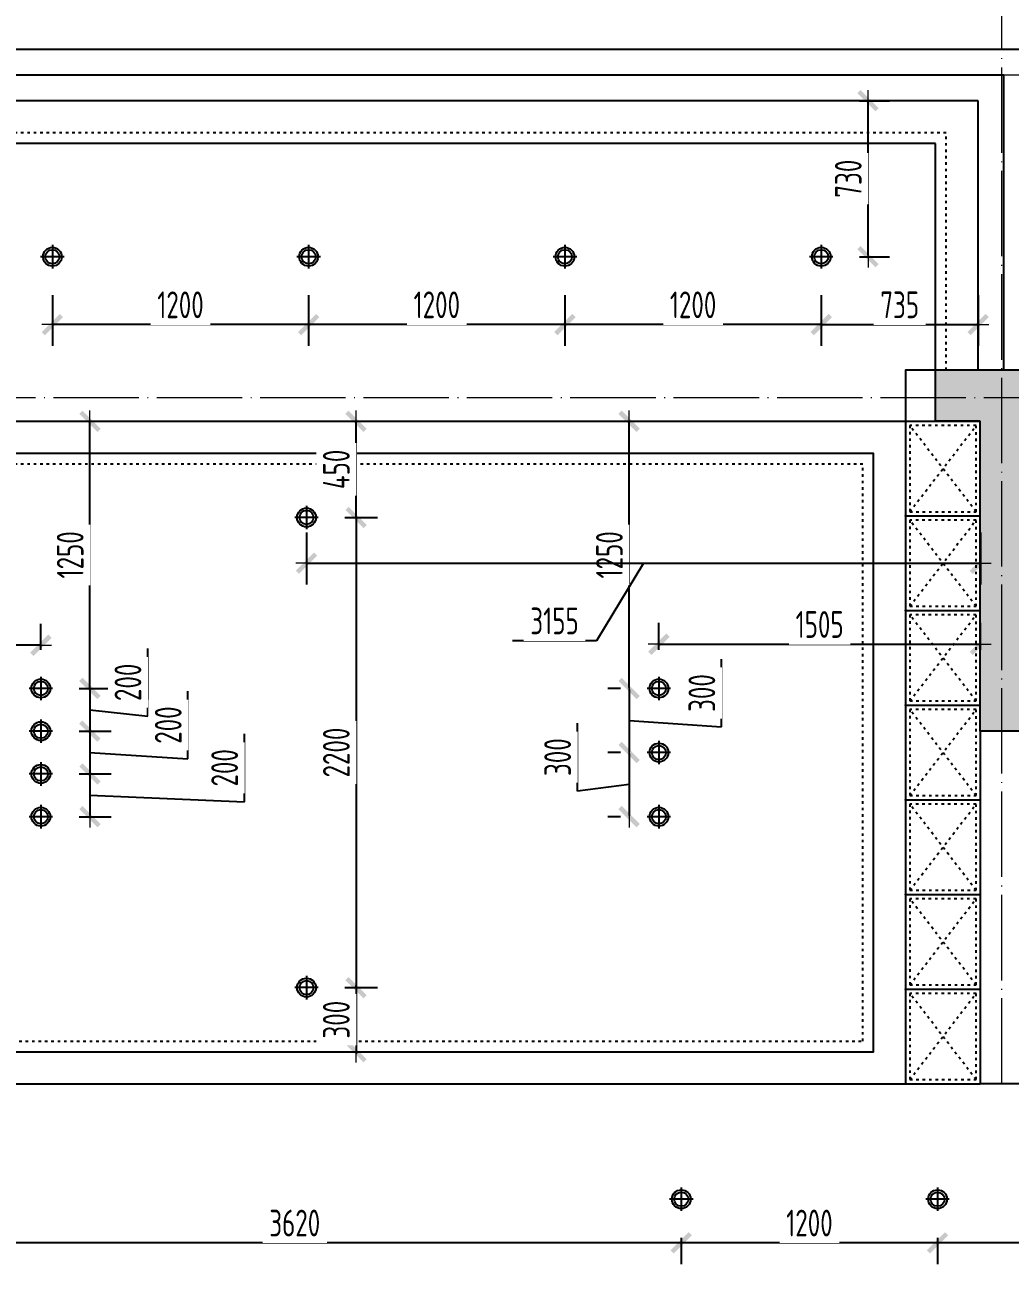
# Model space of a CAD drawing. Header units: inches. Extents: x -50945 to 250244, y -404780 to 18493.
# Drawn here: x 169793 to 174407, y -325975 to -320175 of the extents above; entities that cross this region are included whole.
import ezdxf

# ---------------------------------------------------------------- set-up
doc = ezdxf.new("R2010")
doc.units = ezdxf.units.IN
doc.header["$MEASUREMENT"] = 0
doc.linetypes.add('ACAD_ISO03W100', pattern=[30, 12, -18])
doc.linetypes.add('DOTE', pattern=[2.42, 2, -0.2, 0.02, -0.2])
for name, color, linetype in [('D-ARCHI', 250, 'Continuous'), ('EVH 立面填充', 8, 'Continuous'), ('IBS-003-建筑窗框', 3, 'Continuous'), ('IBS-182-原建筑非承重墙', 150, 'Continuous'), ('IBS-200-原建筑承重墙柱', 200, 'Continuous'), ('IBS-63-原建筑窗', 63, 'Continuous'), ('IDS-040-固定高家具', 40, 'Continuous'), ('IRC-2-天花灯具', 2, 'Continuous'), ('IRC-30-天花轮廓线', 30, 'Continuous')]:
    doc.layers.add(name, color=color, linetype=linetype)
doc.layers.add('天棚材质标注', color=2, linetype='Continuous', lineweight=5)
doc.styles.add('HBA-DIMT', font='ARCHS.SHX', dxfattribs={"width": 0.8})
doc.dimstyles.new('HBA_40', dxfattribs={"dimscale": 50, "dimtxt": 2.5, "dimasz": 0.1, "dimexe": 2, "dimexo": 2.5, "dimgap": 0.6, "dimtad": 1, "dimdec": 0, "dimrnd": 5, "dimzin": 0, "dimtxsty": 'HBA-DIMT', "dimblk": 'HBA_DIMENSION_TICK', "dimblk1": 'HBA_DIMENSION_TICK', "dimblk2": 'HBA_DIMENSION_TICK', "dimcen": 0.125, "dimclrd": 44, "dimclre": 44, "dimclrt": 2, "dimadec": 0, "dimazin": 0, "dimtfac": 1, "dimtdec": 0, "dimtix": 1, "dimtmove": 1, "dimatfit": 3, "dimldrblk": 'HBA_Leader_Dot', "dimfxl": 0, "dimtvp": 1, "dimtfill": 1, "dimtolj": 1, "dimtzin": 0, "dimarcsym": 0})

# ---------------------------------------------------------------- blocks, each defined once
blk = doc.blocks.new('A$C2C253EB8')
at = {"layer": 'IRC-2-天花灯具', "color": 250}
for p, q in [((55, 0), (55, 110)), ((0, 55), (110, 55))]:
    blk.add_line(p, q, dxfattribs=at)
at = {"layer": 'IRC-2-天花灯具', "color": 2}
blk.add_ellipse((55, 55), major_axis=(44, 0), ratio=1, start_param=1.571461413961594, end_param=7.85464672114118, dxfattribs=at)
at = {"layer": 'IRC-2-天花灯具', "color": 251}
blk.add_ellipse((55, 55), major_axis=(33, 0), ratio=1, start_param=1.570667, end_param=7.853852, dxfattribs=at)
blk = doc.blocks.new('HBA_DIMENSION_TICK')
at = {"color": 0, "linetype": 'ByBlock'}
for p, q in [((-10, 0), (0, 0)), ((0, 0), (10, 0))]:
    blk.add_line(p, q, dxfattribs=at)
at = {"color": 50, "linetype": 'ByBlock'}
blk.add_solid([(-10, -7), (-7, -10), (7, 10), (10, 7)], dxfattribs=at)
blk = doc.blocks.new('*D654')
at = {"layer": 'Defpoints', "color": 0, "transparency": 16777216}
for p in [(174066.9, -325725.4), (175366.9, -325725.4), (174066.9, -325874.5)]:
    blk.add_point(p, dxfattribs=at)
at = {"layer": '天棚材质标注', "color": 44, "lineweight": -2, "transparency": 16777216}
for p, q in [((174066.9, -325850.4), (174066.9, -325974.5)), ((175361.9, -325874.5), (174071.9, -325874.5)), ((175366.9, -325850.4), (175366.9, -325974.5))]:
    blk.add_line(p, q, dxfattribs=at)
at = {"layer": '天棚材质标注', "color": 44, "lineweight": -2, "transparency": 16777216, "xscale": 5, "yscale": 5, "zscale": 5, "rotation": 180}
blk.add_blockref('HBA_DIMENSION_TICK', (174066.9, -325874.5), dxfattribs=at)
at = {"layer": '天棚材质标注', "color": 44, "lineweight": -2, "transparency": 16777216, "xscale": 5, "yscale": 5, "zscale": 5}
blk.add_blockref('HBA_DIMENSION_TICK', (175366.9, -325874.5), dxfattribs=at)
at = {"layer": '天棚材质标注', "color": 2, "transparency": 16777216, "insert": (174716.9, -325782), "char_height": 125, "attachment_point": 5, "style": 'HBA-DIMT', "bg_fill": 3, "box_fill_scale": 1.25, "bg_fill_color": 256, "bg_fill_true_color": 13158600, "bg_fill_transparency": 0}
blk.add_mtext('\\A1;1300', dxfattribs=at)
blk = doc.blocks.new('HBA_Leader_Dot')
at = {"color": 0, "linetype": 'ByBlock'}
blk.add_line((-5, 0), (-10, 0), dxfattribs=at)
at = {"color": 0, "linetype": 'ByBlock', "const_width": 5}
blk.add_lwpolyline([(-2.5, 0, 1), (2.5, 0, 1)], format="xyb", close=True, dxfattribs=at)
blk = doc.blocks.new('*D655')
at = {"layer": 'Defpoints', "color": 0, "transparency": 16777216}
for p in [(172866.9, -325725.4), (174066.9, -325725.4), (172866.9, -325874.5)]:
    blk.add_point(p, dxfattribs=at)
at = {"layer": '天棚材质标注', "color": 44, "lineweight": -2, "transparency": 16777216}
for p, q in [((172866.9, -325850.4), (172866.9, -325974.5)), ((174061.9, -325874.5), (172871.9, -325874.5)), ((174066.9, -325850.4), (174066.9, -325974.5))]:
    blk.add_line(p, q, dxfattribs=at)
at = {"layer": '天棚材质标注', "color": 44, "lineweight": -2, "transparency": 16777216, "xscale": 5, "yscale": 5, "zscale": 5, "rotation": 180}
blk.add_blockref('HBA_DIMENSION_TICK', (172866.9, -325874.5), dxfattribs=at)
at = {"layer": '天棚材质标注', "color": 44, "lineweight": -2, "transparency": 16777216, "xscale": 5, "yscale": 5, "zscale": 5}
blk.add_blockref('HBA_DIMENSION_TICK', (174066.9, -325874.5), dxfattribs=at)
at = {"layer": '天棚材质标注', "color": 2, "transparency": 16777216, "insert": (173466.9, -325782), "char_height": 125, "attachment_point": 5, "style": 'HBA-DIMT', "bg_fill": 3, "box_fill_scale": 1.25, "bg_fill_color": 256, "bg_fill_true_color": 13158600, "bg_fill_transparency": 0}
blk.add_mtext('\\A1;1200', dxfattribs=at)
blk = doc.blocks.new('*D656')
at = {"layer": 'Defpoints', "color": 0, "transparency": 16777216}
for p in [(169247.2, -325725.4), (172866.9, -325725.4), (169247.2, -325874.5)]:
    blk.add_point(p, dxfattribs=at)
at = {"layer": '天棚材质标注', "color": 44, "lineweight": -2, "transparency": 16777216}
for p, q in [((169247.2, -325850.4), (169247.2, -325974.5)), ((172861.9, -325874.5), (169252.2, -325874.5)), ((172866.9, -325850.4), (172866.9, -325974.5))]:
    blk.add_line(p, q, dxfattribs=at)
at = {"layer": '天棚材质标注', "color": 44, "lineweight": -2, "transparency": 16777216, "xscale": 5, "yscale": 5, "zscale": 5, "rotation": 180}
blk.add_blockref('HBA_DIMENSION_TICK', (169247.2, -325874.5), dxfattribs=at)
at = {"layer": '天棚材质标注', "color": 44, "lineweight": -2, "transparency": 16777216, "xscale": 5, "yscale": 5, "zscale": 5}
blk.add_blockref('HBA_DIMENSION_TICK', (172866.9, -325874.5), dxfattribs=at)
at = {"layer": '天棚材质标注', "color": 2, "transparency": 16777216, "insert": (171057.1, -325782), "char_height": 125, "attachment_point": 5, "style": 'HBA-DIMT', "bg_fill": 3, "box_fill_scale": 1.25, "bg_fill_color": 256, "bg_fill_true_color": 13158600, "bg_fill_transparency": 0}
blk.add_mtext('\\A1;3620', dxfattribs=at)
blk = doc.blocks.new('*D664')
at = {"layer": 'Defpoints', "color": 0, "transparency": 16777216}
for p in [(174267.1, -323073.6), (172762.1, -323225.4, 0), (174267.1, -323225.4)]:
    blk.add_point(p, dxfattribs=at)
at = {"layer": '天棚材质标注', "color": 44, "lineweight": -2, "transparency": 16777216}
for p, q in [((172762.1, -323100.4), (172762.1, -322973.6)), ((174267.1, -323100.4), (174267.1, -322973.6)), ((172767.1, -323073.6), (174262.1, -323073.6))]:
    blk.add_line(p, q, dxfattribs=at)
at = {"layer": '天棚材质标注', "color": 44, "lineweight": -2, "transparency": 16777216, "xscale": 5, "yscale": 5, "zscale": 5, "rotation": 180}
blk.add_blockref('HBA_DIMENSION_TICK', (172762.1, -323073.6), dxfattribs=at)
at = {"layer": '天棚材质标注', "color": 44, "lineweight": -2, "transparency": 16777216, "xscale": 5, "yscale": 5, "zscale": 5}
blk.add_blockref('HBA_DIMENSION_TICK', (174267.1, -323073.6), dxfattribs=at)
at = {"layer": '天棚材质标注', "color": 2, "transparency": 16777216, "insert": (173514.6, -322981.1), "char_height": 125, "attachment_point": 5, "style": 'HBA-DIMT', "bg_fill": 3, "box_fill_scale": 1.25, "bg_fill_color": 256, "bg_fill_true_color": 13158600, "bg_fill_transparency": 0}
blk.add_mtext('\\A1;1505', dxfattribs=at)
blk = doc.blocks.new('*D665')
at = {"layer": 'Defpoints', "color": 0, "transparency": 16777216}
for p in [(172707.1, -323280.4, 0), (172622.8, -323580.4), (172707.1, -323580.4, 0)]:
    blk.add_point(p, dxfattribs=at)
at = {"layer": '天棚材质标注', "color": 44, "lineweight": -2, "transparency": 16777216}
for p, q in [((173055.7, -323460.4), (173055.7, -323143.3)), ((172582.1, -323280.4), (172522.8, -323280.4)), ((172622.8, -323285.4), (172622.8, -323575.4)), ((172622.8, -323430.4), (173055.7, -323460.4)), ((172582.1, -323580.4), (172522.8, -323580.4))]:
    blk.add_line(p, q, dxfattribs=at)
at = {"layer": '天棚材质标注', "color": 44, "lineweight": -2, "transparency": 16777216, "xscale": 5, "yscale": 5, "zscale": 5}
for p, rotation in [((172622.8, -323280.4), 90), ((172622.8, -323580.4), 270)]:
    blk.add_blockref('HBA_DIMENSION_TICK', p, dxfattribs=dict(at, rotation=rotation))
at = {"layer": '天棚材质标注', "color": 2, "transparency": 16777216, "insert": (172963.2, -323301.8), "char_height": 125, "attachment_point": 5, "rotation": 90, "style": 'HBA-DIMT', "bg_fill": 3, "box_fill_scale": 1.25, "bg_fill_color": 256, "bg_fill_true_color": 13158600, "bg_fill_transparency": 0}
blk.add_mtext('\\A1;300', dxfattribs=at)
blk = doc.blocks.new('*D666')
at = {"layer": 'Defpoints', "color": 0, "transparency": 16777216}
for p in [(172707.1, -323580.4, 0), (172622.8, -323880.4), (172707.1, -323880.4, 0)]:
    blk.add_point(p, dxfattribs=at)
at = {"layer": '天棚材质标注', "color": 44, "lineweight": -2, "transparency": 16777216}
for p, q in [((172380.4, -323760.4), (172380.4, -323443.3)), ((172582.1, -323580.4), (172522.8, -323580.4)), ((172622.8, -323585.4), (172622.8, -323875.4)), ((172622.8, -323730.4), (172380.4, -323760.4)), ((172582.1, -323880.4), (172522.8, -323880.4))]:
    blk.add_line(p, q, dxfattribs=at)
at = {"layer": '天棚材质标注', "color": 44, "lineweight": -2, "transparency": 16777216, "xscale": 5, "yscale": 5, "zscale": 5}
for p, rotation in [((172622.8, -323580.4), 90), ((172622.8, -323880.4), 270)]:
    blk.add_blockref('HBA_DIMENSION_TICK', p, dxfattribs=dict(at, rotation=rotation))
at = {"layer": '天棚材质标注', "color": 2, "transparency": 16777216, "insert": (172287.9, -323601.8), "char_height": 125, "attachment_point": 5, "rotation": 90, "style": 'HBA-DIMT', "bg_fill": 3, "box_fill_scale": 1.25, "bg_fill_color": 256, "bg_fill_true_color": 13158600, "bg_fill_transparency": 0}
blk.add_mtext('\\A1;300', dxfattribs=at)
blk = doc.blocks.new('*D667')
at = {"layer": 'Defpoints', "color": 0, "transparency": 16777216}
for p in [(172622.8, -322030.4), (172622.8, -322030.4), (172707.1, -323280.4, 0)]:
    blk.add_point(p, dxfattribs=at)
at = {"layer": '天棚材质标注', "color": 44, "lineweight": -2, "transparency": 16777216}
for p, q in [((172497.8, -322030.4), (172522.8, -322030.4)), ((172622.8, -323275.4), (172622.8, -322035.4)), ((172582.1, -323280.4), (172522.8, -323280.4))]:
    blk.add_line(p, q, dxfattribs=at)
at = {"layer": '天棚材质标注', "color": 44, "lineweight": -2, "transparency": 16777216, "xscale": 5, "yscale": 5, "zscale": 5}
for p, rotation in [((172622.8, -322030.4), 90), ((172622.8, -323280.4), 270)]:
    blk.add_blockref('HBA_DIMENSION_TICK', p, dxfattribs=dict(at, rotation=rotation))
at = {"layer": '天棚材质标注', "color": 2, "transparency": 16777216, "insert": (172530.3, -322655.4), "char_height": 125, "attachment_point": 5, "rotation": 90, "style": 'HBA-DIMT', "bg_fill": 3, "box_fill_scale": 1.25, "bg_fill_color": 256, "bg_fill_true_color": 13158600, "bg_fill_transparency": 0}
blk.add_mtext('\\A1;1250', dxfattribs=at)
blk = doc.blocks.new('*D668')
at = {"layer": 'Defpoints', "color": 0, "transparency": 16777216}
for p in [(171167.1, -322030.4), (171344.2, -322030.4), (171167.1, -322480.4, 0)]:
    blk.add_point(p, dxfattribs=at)
at = {"layer": '天棚材质标注', "color": 44, "lineweight": -2, "transparency": 16777216}
for p, q in [((171292.1, -322030.4), (171444.2, -322030.4)), ((171344.2, -322475.4), (171344.2, -322035.4)), ((171292.1, -322480.4), (171444.2, -322480.4))]:
    blk.add_line(p, q, dxfattribs=at)
at = {"layer": '天棚材质标注', "color": 44, "lineweight": -2, "transparency": 16777216, "xscale": 5, "yscale": 5, "zscale": 5}
for p, rotation in [((171344.2, -322030.4), 90), ((171344.2, -322480.4), 270)]:
    blk.add_blockref('HBA_DIMENSION_TICK', p, dxfattribs=dict(at, rotation=rotation))
at = {"layer": '天棚材质标注', "color": 2, "transparency": 16777216, "insert": (171251.7, -322255.4), "char_height": 125, "attachment_point": 5, "rotation": 90, "style": 'HBA-DIMT', "bg_fill": 3, "box_fill_scale": 1.25, "bg_fill_color": 256, "bg_fill_true_color": 13158600, "bg_fill_transparency": 0}
blk.add_mtext('\\A1;450', dxfattribs=at)
blk = doc.blocks.new('*D669')
at = {"layer": 'Defpoints', "color": 0, "transparency": 16777216}
for p in [(171167.1, -322480.4, 0), (171167.1, -324680.4, 0), (171344.2, -324680.4)]:
    blk.add_point(p, dxfattribs=at)
at = {"layer": '天棚材质标注', "color": 44, "lineweight": -2, "transparency": 16777216}
for p, q in [((171292.1, -322480.4), (171444.2, -322480.4)), ((171344.2, -322485.4), (171344.2, -324675.4)), ((171292.1, -324680.4), (171444.2, -324680.4))]:
    blk.add_line(p, q, dxfattribs=at)
at = {"layer": '天棚材质标注', "color": 44, "lineweight": -2, "transparency": 16777216, "xscale": 5, "yscale": 5, "zscale": 5}
for p, rotation in [((171344.2, -322480.4), 90), ((171344.2, -324680.4), 270)]:
    blk.add_blockref('HBA_DIMENSION_TICK', p, dxfattribs=dict(at, rotation=rotation))
at = {"layer": '天棚材质标注', "color": 2, "transparency": 16777216, "insert": (171251.7, -323580.4), "char_height": 125, "attachment_point": 5, "rotation": 90, "style": 'HBA-DIMT', "bg_fill": 3, "box_fill_scale": 1.25, "bg_fill_color": 256, "bg_fill_true_color": 13158600, "bg_fill_transparency": 0}
blk.add_mtext('\\A1;2200', dxfattribs=at)
blk = doc.blocks.new('*D670')
at = {"layer": 'Defpoints', "color": 0, "transparency": 16777216}
for p in [(171167.1, -324680.4, 0), (171344.2, -324980.4), (171344.2, -324980.4)]:
    blk.add_point(p, dxfattribs=at)
at = {"layer": '天棚材质标注', "color": 44, "lineweight": -2, "transparency": 16777216}
for p, q in [((171292.1, -324680.4), (171444.2, -324680.4)), ((171344.2, -324675.4), (171344.2, -324670.4)), ((171344.2, -324680.4), (171344.2, -324980.4)), ((171219.2, -324980.4), (171244.2, -324980.4)), ((171344.2, -324985.4), (171344.2, -324990.4))]:
    blk.add_line(p, q, dxfattribs=at)
at = {"layer": '天棚材质标注', "color": 44, "lineweight": -2, "transparency": 16777216, "xscale": 5, "yscale": 5, "zscale": 5}
for p, rotation in [((171344.2, -324680.4), 270), ((171344.2, -324980.4), 90)]:
    blk.add_blockref('HBA_DIMENSION_TICK', p, dxfattribs=dict(at, rotation=rotation))
at = {"layer": '天棚材质标注', "color": 2, "transparency": 16777216, "insert": (171251.7, -324830.4), "char_height": 125, "attachment_point": 5, "rotation": 90, "style": 'HBA-DIMT', "bg_fill": 3, "box_fill_scale": 1.25, "bg_fill_color": 256, "bg_fill_true_color": 13158600, "bg_fill_transparency": 0}
blk.add_mtext('\\A1;300', dxfattribs=at)
blk = doc.blocks.new('*D671')
at = {"layer": 'Defpoints', "color": 0, "transparency": 16777216}
for p in [(171112.1, -322425.4, 0), (174267.1, -322425.4), (174267.1, -322694.4)]:
    blk.add_point(p, dxfattribs=at)
at = {"layer": '天棚材质标注', "color": 44, "lineweight": -2, "transparency": 16777216}
for p, q in [((171112.1, -322550.4), (171112.1, -322794.4)), ((174267.1, -322550.4), (174267.1, -322794.4)), ((171117.1, -322694.4), (174262.1, -322694.4)), ((172689.6, -322694.4), (172470.2, -323057)), ((172470.2, -323057), (172076.9, -323057))]:
    blk.add_line(p, q, dxfattribs=at)
at = {"layer": '天棚材质标注', "color": 44, "lineweight": -2, "transparency": 16777216, "xscale": 5, "yscale": 5, "zscale": 5, "rotation": 180}
blk.add_blockref('HBA_DIMENSION_TICK', (171112.1, -322694.4), dxfattribs=at)
at = {"layer": '天棚材质标注', "color": 44, "lineweight": -2, "transparency": 16777216, "xscale": 5, "yscale": 5, "zscale": 5}
blk.add_blockref('HBA_DIMENSION_TICK', (174267.1, -322694.4), dxfattribs=at)
at = {"layer": '天棚材质标注', "color": 2, "transparency": 16777216, "insert": (172273.5, -322964.5), "char_height": 125, "attachment_point": 5, "style": 'HBA-DIMT', "bg_fill": 3, "box_fill_scale": 1.25, "bg_fill_color": 256, "bg_fill_true_color": 13158600, "bg_fill_transparency": 0}
blk.add_mtext('\\A1;3155', dxfattribs=at)
blk = doc.blocks.new('*D672')
at = {"layer": 'Defpoints', "color": 0, "transparency": 16777216}
for p in [(169923.3, -322030.4), (170098.1, -322030.4), (169923.3, -323280.4)]:
    blk.add_point(p, dxfattribs=at)
at = {"layer": '天棚材质标注', "color": 44, "lineweight": -2, "transparency": 16777216}
for p, q in [((170048.3, -322030.4), (170198.1, -322030.4)), ((170098.1, -323275.4), (170098.1, -322035.4)), ((170048.3, -323280.4), (170198.1, -323280.4))]:
    blk.add_line(p, q, dxfattribs=at)
at = {"layer": '天棚材质标注', "color": 44, "lineweight": -2, "transparency": 16777216, "xscale": 5, "yscale": 5, "zscale": 5}
for p, rotation in [((170098.1, -322030.4), 90), ((170098.1, -323280.4), 270)]:
    blk.add_blockref('HBA_DIMENSION_TICK', p, dxfattribs=dict(at, rotation=rotation))
at = {"layer": '天棚材质标注', "color": 2, "transparency": 16777216, "insert": (170005.6, -322655.4), "char_height": 125, "attachment_point": 5, "rotation": 90, "style": 'HBA-DIMT', "bg_fill": 3, "box_fill_scale": 1.25, "bg_fill_color": 256, "bg_fill_true_color": 13158600, "bg_fill_transparency": 0}
blk.add_mtext('\\A1;1250', dxfattribs=at)
blk = doc.blocks.new('*D673')
at = {"layer": 'Defpoints', "color": 0, "transparency": 16777216}
for p in [(169923.3, -323280.4), (169923.3, -323480.4), (170098.1, -323480.4)]:
    blk.add_point(p, dxfattribs=at)
at = {"layer": '天棚材质标注', "color": 44, "lineweight": -2, "transparency": 16777216}
for p, q in [((170368.5, -323410.4), (170368.5, -323093.3)), ((170048.3, -323280.4), (170198.1, -323280.4)), ((170098.1, -323285.4), (170098.1, -323475.4)), ((170098.1, -323380.4), (170368.5, -323410.4)), ((170048.3, -323480.4), (170198.1, -323480.4))]:
    blk.add_line(p, q, dxfattribs=at)
at = {"layer": '天棚材质标注', "color": 44, "lineweight": -2, "transparency": 16777216, "xscale": 5, "yscale": 5, "zscale": 5}
for p, rotation in [((170098.1, -323280.4), 90), ((170098.1, -323480.4), 270)]:
    blk.add_blockref('HBA_DIMENSION_TICK', p, dxfattribs=dict(at, rotation=rotation))
at = {"layer": '天棚材质标注', "color": 2, "transparency": 16777216, "insert": (170276, -323251.8), "char_height": 125, "attachment_point": 5, "rotation": 90, "style": 'HBA-DIMT', "bg_fill": 3, "box_fill_scale": 1.25, "bg_fill_color": 256, "bg_fill_true_color": 13158600, "bg_fill_transparency": 0}
blk.add_mtext('\\A1;200', dxfattribs=at)
blk = doc.blocks.new('*D674')
at = {"layer": 'Defpoints', "color": 0, "transparency": 16777216}
for p in [(169923.3, -323480.4), (169923.3, -323680.4), (170098.1, -323680.4)]:
    blk.add_point(p, dxfattribs=at)
at = {"layer": '天棚材质标注', "color": 44, "lineweight": -2, "transparency": 16777216}
for p, q in [((170557.2, -323610.4), (170557.2, -323293.3)), ((170048.3, -323480.4), (170198.1, -323480.4)), ((170098.1, -323485.4), (170098.1, -323675.4)), ((170098.1, -323580.4), (170557.2, -323610.4)), ((170048.3, -323680.4), (170198.1, -323680.4))]:
    blk.add_line(p, q, dxfattribs=at)
at = {"layer": '天棚材质标注', "color": 44, "lineweight": -2, "transparency": 16777216, "xscale": 5, "yscale": 5, "zscale": 5}
for p, rotation in [((170098.1, -323480.4), 90), ((170098.1, -323680.4), 270)]:
    blk.add_blockref('HBA_DIMENSION_TICK', p, dxfattribs=dict(at, rotation=rotation))
at = {"layer": '天棚材质标注', "color": 2, "transparency": 16777216, "insert": (170464.7, -323451.8), "char_height": 125, "attachment_point": 5, "rotation": 90, "style": 'HBA-DIMT', "bg_fill": 3, "box_fill_scale": 1.25, "bg_fill_color": 256, "bg_fill_true_color": 13158600, "bg_fill_transparency": 0}
blk.add_mtext('\\A1;200', dxfattribs=at)
blk = doc.blocks.new('*D675')
at = {"layer": 'Defpoints', "color": 0, "transparency": 16777216}
for p in [(169923.3, -323680.4), (169923.3, -323880.4), (170098.1, -323880.4)]:
    blk.add_point(p, dxfattribs=at)
at = {"layer": '天棚材质标注', "color": 44, "lineweight": -2, "transparency": 16777216}
for p, q in [((170821.2, -323810.4), (170821.2, -323493.3)), ((170048.3, -323680.4), (170198.1, -323680.4)), ((170098.1, -323685.4), (170098.1, -323875.4)), ((170098.1, -323780.4), (170821.2, -323810.4)), ((170048.3, -323880.4), (170198.1, -323880.4))]:
    blk.add_line(p, q, dxfattribs=at)
at = {"layer": '天棚材质标注', "color": 44, "lineweight": -2, "transparency": 16777216, "xscale": 5, "yscale": 5, "zscale": 5}
for p, rotation in [((170098.1, -323680.4), 90), ((170098.1, -323880.4), 270)]:
    blk.add_blockref('HBA_DIMENSION_TICK', p, dxfattribs=dict(at, rotation=rotation))
at = {"layer": '天棚材质标注', "color": 2, "transparency": 16777216, "insert": (170728.7, -323651.8), "char_height": 125, "attachment_point": 5, "rotation": 90, "style": 'HBA-DIMT', "bg_fill": 3, "box_fill_scale": 1.25, "bg_fill_color": 256, "bg_fill_true_color": 13158600, "bg_fill_transparency": 0}
blk.add_mtext('\\A1;200', dxfattribs=at)
blk = doc.blocks.new('*D676')
at = {"layer": 'Defpoints', "color": 0, "transparency": 16777216}
for p in [(168397.1, -323078.5), (168397.1, -323225.4), (169868.3, -323225.4)]:
    blk.add_point(p, dxfattribs=at)
at = {"layer": '天棚材质标注', "color": 44, "lineweight": -2, "transparency": 16777216}
for p, q in [((168397.1, -323100.4), (168397.1, -322978.5)), ((169868.3, -323100.4), (169868.3, -322978.5)), ((169863.3, -323078.5), (168402.1, -323078.5))]:
    blk.add_line(p, q, dxfattribs=at)
at = {"layer": '天棚材质标注', "color": 44, "lineweight": -2, "transparency": 16777216, "xscale": 5, "yscale": 5, "zscale": 5, "rotation": 180}
blk.add_blockref('HBA_DIMENSION_TICK', (168397.1, -323078.5), dxfattribs=at)
at = {"layer": '天棚材质标注', "color": 44, "lineweight": -2, "transparency": 16777216, "xscale": 5, "yscale": 5, "zscale": 5}
blk.add_blockref('HBA_DIMENSION_TICK', (169868.3, -323078.5), dxfattribs=at)
at = {"layer": '天棚材质标注', "color": 2, "transparency": 16777216, "insert": (169132.7, -322986), "char_height": 125, "attachment_point": 5, "style": 'HBA-DIMT', "bg_fill": 3, "box_fill_scale": 1.25, "bg_fill_color": 256, "bg_fill_true_color": 13158600, "bg_fill_transparency": 0}
blk.add_mtext('\\A1;1470', dxfattribs=at)
blk = doc.blocks.new('*D677')
at = {"layer": 'Defpoints', "color": 0, "transparency": 16777216}
for p in [(173577.1, -320530.2), (173741.4, -320530.2), (173577.1, -321260.3)]:
    blk.add_point(p, dxfattribs=at)
at = {"layer": '天棚材质标注', "color": 44, "lineweight": -2, "transparency": 16777216}
for p, q in [((173702.1, -320530.2), (173841.4, -320530.2)), ((173741.4, -321255.3), (173741.4, -320535.2)), ((173702.1, -321260.3), (173841.4, -321260.3))]:
    blk.add_line(p, q, dxfattribs=at)
at = {"layer": '天棚材质标注', "color": 44, "lineweight": -2, "transparency": 16777216, "xscale": 5, "yscale": 5, "zscale": 5}
for p, rotation in [((173741.4, -320530.2), 90), ((173741.4, -321260.3), 270)]:
    blk.add_blockref('HBA_DIMENSION_TICK', p, dxfattribs=dict(at, rotation=rotation))
at = {"layer": '天棚材质标注', "color": 2, "transparency": 16777216, "insert": (173648.9, -320895.2), "char_height": 125, "attachment_point": 5, "rotation": 90, "style": 'HBA-DIMT', "bg_fill": 3, "box_fill_scale": 1.25, "bg_fill_color": 256, "bg_fill_true_color": 13158600, "bg_fill_transparency": 0}
blk.add_mtext('\\A1;730', dxfattribs=at)
blk = doc.blocks.new('*D678')
at = {"layer": 'Defpoints', "color": 0, "transparency": 16777216}
for p in [(173522.1, -321315.3), (174257.1, -321315.3), (174257.1, -321577.8)]:
    blk.add_point(p, dxfattribs=at)
at = {"layer": '天棚材质标注', "color": 44, "lineweight": -2, "transparency": 16777216}
for p, q in [((173522.1, -321440.3), (173522.1, -321677.8)), ((174257.1, -321440.3), (174257.1, -321677.8)), ((173527.1, -321577.8), (174252.1, -321577.8))]:
    blk.add_line(p, q, dxfattribs=at)
at = {"layer": '天棚材质标注', "color": 44, "lineweight": -2, "transparency": 16777216, "xscale": 5, "yscale": 5, "zscale": 5, "rotation": 180}
blk.add_blockref('HBA_DIMENSION_TICK', (173522.1, -321577.8), dxfattribs=at)
at = {"layer": '天棚材质标注', "color": 44, "lineweight": -2, "transparency": 16777216, "xscale": 5, "yscale": 5, "zscale": 5}
blk.add_blockref('HBA_DIMENSION_TICK', (174257.1, -321577.8), dxfattribs=at)
at = {"layer": '天棚材质标注', "color": 2, "transparency": 16777216, "insert": (173889.6, -321485.3), "char_height": 125, "attachment_point": 5, "style": 'HBA-DIMT', "bg_fill": 3, "box_fill_scale": 1.25, "bg_fill_color": 256, "bg_fill_true_color": 13158600, "bg_fill_transparency": 0}
blk.add_mtext('\\A1;735', dxfattribs=at)
blk = doc.blocks.new('*D679')
at = {"layer": 'Defpoints', "color": 0, "transparency": 16777216}
for p in [(172322.1, -321315.3), (173522.1, -321315.3), (172322.1, -321577.8)]:
    blk.add_point(p, dxfattribs=at)
at = {"layer": '天棚材质标注', "color": 44, "lineweight": -2, "transparency": 16777216}
for p, q in [((172322.1, -321440.3), (172322.1, -321677.8)), ((173522.1, -321440.3), (173522.1, -321677.8)), ((173517.1, -321577.8), (172327.1, -321577.8))]:
    blk.add_line(p, q, dxfattribs=at)
at = {"layer": '天棚材质标注', "color": 44, "lineweight": -2, "transparency": 16777216, "xscale": 5, "yscale": 5, "zscale": 5, "rotation": 180}
blk.add_blockref('HBA_DIMENSION_TICK', (172322.1, -321577.8), dxfattribs=at)
at = {"layer": '天棚材质标注', "color": 44, "lineweight": -2, "transparency": 16777216, "xscale": 5, "yscale": 5, "zscale": 5}
blk.add_blockref('HBA_DIMENSION_TICK', (173522.1, -321577.8), dxfattribs=at)
at = {"layer": '天棚材质标注', "color": 2, "transparency": 16777216, "insert": (172922.1, -321485.3), "char_height": 125, "attachment_point": 5, "style": 'HBA-DIMT', "bg_fill": 3, "box_fill_scale": 1.25, "bg_fill_color": 256, "bg_fill_true_color": 13158600, "bg_fill_transparency": 0}
blk.add_mtext('\\A1;1200', dxfattribs=at)
blk = doc.blocks.new('*D680')
at = {"layer": 'Defpoints', "color": 0, "transparency": 16777216}
for p in [(171122.1, -321315.3), (172322.1, -321315.3), (171122.1, -321577.8)]:
    blk.add_point(p, dxfattribs=at)
at = {"layer": '天棚材质标注', "color": 44, "lineweight": -2, "transparency": 16777216}
for p, q in [((171122.1, -321440.3), (171122.1, -321677.8)), ((172322.1, -321440.3), (172322.1, -321677.8)), ((172317.1, -321577.8), (171127.1, -321577.8))]:
    blk.add_line(p, q, dxfattribs=at)
at = {"layer": '天棚材质标注', "color": 44, "lineweight": -2, "transparency": 16777216, "xscale": 5, "yscale": 5, "zscale": 5, "rotation": 180}
blk.add_blockref('HBA_DIMENSION_TICK', (171122.1, -321577.8), dxfattribs=at)
at = {"layer": '天棚材质标注', "color": 44, "lineweight": -2, "transparency": 16777216, "xscale": 5, "yscale": 5, "zscale": 5}
blk.add_blockref('HBA_DIMENSION_TICK', (172322.1, -321577.8), dxfattribs=at)
at = {"layer": '天棚材质标注', "color": 2, "transparency": 16777216, "insert": (171722.1, -321485.3), "char_height": 125, "attachment_point": 5, "style": 'HBA-DIMT', "bg_fill": 3, "box_fill_scale": 1.25, "bg_fill_color": 256, "bg_fill_true_color": 13158600, "bg_fill_transparency": 0}
blk.add_mtext('\\A1;1200', dxfattribs=at)
blk = doc.blocks.new('*D681')
at = {"layer": 'Defpoints', "color": 0, "transparency": 16777216}
for p in [(169922.1, -321315.3), (171122.1, -321315.3), (169922.1, -321577.8)]:
    blk.add_point(p, dxfattribs=at)
at = {"layer": '天棚材质标注', "color": 44, "lineweight": -2, "transparency": 16777216}
for p, q in [((169922.1, -321440.3), (169922.1, -321677.8)), ((171122.1, -321440.3), (171122.1, -321677.8)), ((171117.1, -321577.8), (169927.1, -321577.8))]:
    blk.add_line(p, q, dxfattribs=at)
at = {"layer": '天棚材质标注', "color": 44, "lineweight": -2, "transparency": 16777216, "xscale": 5, "yscale": 5, "zscale": 5, "rotation": 180}
blk.add_blockref('HBA_DIMENSION_TICK', (169922.1, -321577.8), dxfattribs=at)
at = {"layer": '天棚材质标注', "color": 44, "lineweight": -2, "transparency": 16777216, "xscale": 5, "yscale": 5, "zscale": 5}
blk.add_blockref('HBA_DIMENSION_TICK', (171122.1, -321577.8), dxfattribs=at)
at = {"layer": '天棚材质标注', "color": 2, "transparency": 16777216, "insert": (170522.1, -321485.3), "char_height": 125, "attachment_point": 5, "style": 'HBA-DIMT', "bg_fill": 3, "box_fill_scale": 1.25, "bg_fill_color": 256, "bg_fill_true_color": 13158600, "bg_fill_transparency": 0}
blk.add_mtext('\\A1;1200', dxfattribs=at)

msp = doc.modelspace()

# ---------------------------------------------------------------- hatches: boundary and pattern name
at = {"layer": 'EVH 立面填充'}
h = msp.add_hatch(color=256, dxfattribs=at)
h.dxf.hatch_style = 1
h.paths.add_polyline_path([(174267.07, -322030.4), (174267.07, -323480.4), (174487.07, -323480.4), (174487.07, -321790.4), (174057.07, -321790.4), (174057.07, -322030.4)])

# ---------------------------------------------------------------- linework, layer by layer
for p in [(173917.07, -322473.26), (173917.07, -322916.11), (173917.07, -323358.97), (173917.07, -323801.83), (173917.07, -324244.69), (173917.07, -324687.54)]:
    msp.add_point(p)
at = {"layer": 'D-ARCHI', "color": 251, "linetype": 'DOTE', "lineweight": 5, "ltscale": 200}
for p, q in [((174367.07, -325130.4), (174367.07, -317590.16)), ((180007.07, -320410.16), (159679.81, -320410.16)), ((180007.07, -321920.4), (159667.07, -321920.4))]:
    msp.add_line(p, q, dxfattribs=at)
at = {"layer": 'IBS-003-建筑窗框', "color": 251, "ltscale": 10}
for p, q in [((174487.07, -320290.16), (168947.07, -320290.16)), ((174257.07, -320530.16), (169187.07, -320530.16)), ((174257.07, -321790.4), (174257.07, -320530.16)), ((174057.07, -320730.16), (169387.07, -320730.16)), ((174057.07, -321790.4), (174057.07, -320730.16))]:
    msp.add_line(p, q, dxfattribs=at)
at = {"layer": 'IBS-182-原建筑非承重墙'}
for p in [(174267.07, -323480.4), (174587.07, -325130.4)]:
    msp.add_line(p, (174267.07, -325130.4), dxfattribs=at)
msp.add_lwpolyline([(173917.07, -322030.4), (174057.07, -322030.4), (174057.07, -321790.4), (173917.07, -321790.4)], close=True, dxfattribs=at)
at = {"layer": 'IBS-200-原建筑承重墙柱', "ltscale": 0.02}
for p, q in [((174057.07, -322030.4), (174057.07, -321790.4)), ((174487.07, -321790.4), (174057.07, -321790.4)), ((174267.07, -322030.4), (174057.07, -322030.4)), ((174267.07, -323480.4), (174267.07, -322030.4)), ((174487.07, -323480.4), (174267.07, -323480.4))]:
    msp.add_line(p, q, dxfattribs=at)
at = {"layer": 'IBS-63-原建筑窗'}
for p, q in [((174377.07, -320410.16), (169067.07, -320410.16)), ((174377.07, -321790.4), (174377.07, -320410.16))]:
    msp.add_line(p, q, dxfattribs=at)
at = {"layer": 'IDS-040-固定高家具'}
for p, q in [((173917.07, -322030.4), (173917.07, -325130.4)), ((173917.07, -322030.4), (174267.07, -322030.4)), ((173917.07, -322473.26), (174267.07, -322473.26)), ((173917.07, -322916.11), (174267.07, -322916.11)), ((173917.07, -323358.97), (174267.07, -323358.97)), ((173917.07, -323801.83), (174267.07, -323801.83)), ((173917.07, -324244.69), (174267.07, -324244.69)), ((173917.07, -324687.54), (174267.07, -324687.54)), ((173917.07, -325130.4), (174267.07, -325130.4))]:
    msp.add_line(p, q, dxfattribs=at)
at = {"layer": 'IDS-040-固定高家具', "linetype": 'ACAD_ISO03W100'}
for p, q in [((173937.07, -322453.26), (174247.07, -322050.4)), ((174247.07, -322453.26), (173937.07, -322050.4)), ((173937.07, -322896.11), (174247.07, -322493.26)), ((174247.07, -322896.11), (173937.07, -322493.26)), ((173937.07, -323338.97), (174247.07, -322936.11)), ((174247.07, -323338.97), (173937.07, -322936.11)), ((173937.07, -323781.83), (174247.07, -323378.97)), ((174247.07, -323781.83), (173937.07, -323378.97)), ((173937.07, -324224.69), (174247.07, -323821.83)), ((174247.07, -324224.69), (173937.07, -323821.83)), ((173937.07, -324667.54), (174247.07, -324264.69)), ((174247.07, -324667.54), (173937.07, -324264.69)), ((173937.07, -325110.4), (174247.07, -324707.54)), ((174247.07, -325110.4), (173937.07, -324707.54))]:
    msp.add_line(p, q, dxfattribs=at)
for points in [[(173937.07, -322453.26), (174247.07, -322453.26), (174247.07, -322050.4), (173937.07, -322050.4)], [(173937.07, -322896.11), (174247.07, -322896.11), (174247.07, -322493.26), (173937.07, -322493.26)], [(173937.07, -323338.97), (174247.07, -323338.97), (174247.07, -322936.11), (173937.07, -322936.11)], [(173937.07, -323781.83), (174247.07, -323781.83), (174247.07, -323378.97), (173937.07, -323378.97)], [(173937.07, -324224.69), (174247.07, -324224.69), (174247.07, -323821.83), (173937.07, -323821.83)], [(173937.07, -324667.54), (174247.07, -324667.54), (174247.07, -324264.69), (173937.07, -324264.69)], [(173937.07, -325110.4), (174247.07, -325110.4), (174247.07, -324707.54), (173937.07, -324707.54)]]:
    msp.add_lwpolyline(points, close=True, dxfattribs=at)
at = {"layer": 'IRC-2-天花灯具', "linetype": 'ACAD_ISO03W100'}
for p, q in [((174107.07, -320680.16), (169337.07, -320680.16)), ((174107.07, -321790.4), (174107.07, -320680.16))]:
    msp.add_line(p, q, dxfattribs=at)
msp.add_lwpolyline([(168747.07, -324930.4), (173717.07, -324930.4), (173717.07, -322230.4), (168747.07, -322230.4)], close=True, dxfattribs=at)
at = {"layer": 'IRC-30-天花轮廓线'}
for p, q in [((169307.07, -322030.4), (173917.07, -322030.4)), ((168547.07, -325130.4), (173917.07, -325130.4))]:
    msp.add_line(p, q, dxfattribs=at)
msp.add_lwpolyline([(168697.07, -324980.4), (173767.07, -324980.4), (173767.07, -322180.4), (168697.07, -322180.4)], close=True, dxfattribs=at)

# ---------------------------------------------------------------- block references
at = {"layer": 'IRC-2-天花灯具', "rotation": 180}
for p in [(169977.07, -321205.28), (171177.07, -321205.28), (172377.07, -321205.28), (173577.07, -321205.28), (171167.06, -322425.4, 0), (169923.34, -323225.4), (172817.07, -323225.4, 0), (169923.34, -323425.4), (172817.07, -323525.4, 0), (169923.34, -323625.4), (169923.34, -323825.4), (172817.07, -323825.4, 0), (171167.06, -324625.4, 0), (172921.92, -325615.4), (174121.92, -325615.4)]:
    msp.add_blockref('A$C2C253EB8', p, dxfattribs=at)

# ---------------------------------------------------------------- next in the draw order: dimensions: what is measured, and where the dimension line sits
at = {"layer": '天棚材质标注', "color": 6}
for base, p1, p2, picture, middle in [((173741.36, -320530.16), (173577.07, -321260.28), (173577.07, -320530.16), '*D677', (173648.86, -320895.22)), ((170098.07, -322030.4), (169923.34, -323280.4), (169923.34, -322030.4), '*D672', (170005.57, -322655.4)), ((171344.23, -322030.4), (171167.07, -322480.4, 0), (171167.07, -322030.4), '*D668', (171251.73, -322255.4))]:
    dim = msp.add_linear_dim(base=base, p1=p1, p2=p2, angle=90, dimstyle='HBA_40', dxfattribs=at)
    dim.commit()
    dim.dimension.update_dxf_attribs({"geometry": picture, "text_midpoint": middle})
for base, p1, p2, picture, middle in [((174267.07, -323073.55), (172762.07, -323225.4, 0), (174267.07, -323225.4), '*D664', (173514.57, -322981.05)), ((174066.92, -325874.54), (175366.92, -325725.4), (174066.92, -325725.4), '*D654', (174716.92, -325782.04))]:
    dim = msp.add_linear_dim(base=base, p1=p1, p2=p2, dimstyle='HBA_40', dxfattribs=at)
    dim.commit()
    dim.dimension.update_dxf_attribs({"geometry": picture, "text_midpoint": middle})

# ---------------------------------------------------------------- next in the draw order: dimensions: what is measured, and where the dimension line sits
for base, p1, p2, picture, middle in [((174257.07, -321577.83), (173522.07, -321315.28), (174257.07, -321315.28), '*D678', (173889.57, -321485.33)), ((172866.92, -325874.54), (174066.92, -325725.4), (172866.92, -325725.4), '*D655', (173466.92, -325782.04))]:
    dim = msp.add_linear_dim(base=base, p1=p1, p2=p2, dimstyle='HBA_40', dxfattribs=at)
    dim.commit()
    dim.dimension.update_dxf_attribs({"geometry": picture, "text_midpoint": middle})
dim = msp.add_linear_dim(base=(171344.23, -324680.4), p1=(171167.07, -322480.4, 0), p2=(171167.07, -324680.4, 0), angle=90, dimstyle='HBA_40', dxfattribs=at)
dim.commit()
dim.dimension.update_dxf_attribs({"geometry": '*D669', "text_midpoint": (171251.73, -323580.4)})
for base, p1, p2, picture, middle in [((170098.07, -323480.4), (169923.34, -323280.4), (169923.34, -323480.4), '*D673', (170368.54, -323380.4)), ((172622.8, -323580.4), (172707.07, -323280.4, 0), (172707.07, -323580.4, 0), '*D665', (173055.71, -323430.4))]:
    dim = msp.add_linear_dim(base=base, p1=p1, p2=p2, angle=90, dimstyle='HBA_40', dxfattribs=at)
    dim.commit()
    dim.dimension.update_dxf_attribs({"geometry": picture, "text_midpoint": middle, "dimtype": 160})

# ---------------------------------------------------------------- next in the draw order: dimensions: what is measured, and where the dimension line sits
for base, p1, p2, picture, middle in [((172322.07, -321577.83), (173522.07, -321315.28), (172322.07, -321315.28), '*D679', (172922.07, -321485.33)), ((168397.07, -323078.48), (169868.34, -323225.4), (168397.07, -323225.4), '*D676', (169132.7, -322985.98)), ((169247.22, -325874.54), (172866.92, -325725.4), (169247.22, -325725.4), '*D656', (171057.07, -325782.04))]:
    dim = msp.add_linear_dim(base=base, p1=p1, p2=p2, dimstyle='HBA_40', dxfattribs=at)
    dim.commit()
    dim.dimension.update_dxf_attribs({"geometry": picture, "text_midpoint": middle})
for base, p1, p2, picture, middle in [((172622.8, -322030.4), (172707.07, -323280.4, 0), (172622.8, -322030.4), '*D667', (172530.3, -322655.4)), ((171344.23, -324980.4), (171167.07, -324680.4, 0), (171344.23, -324980.4), '*D670', (171251.73, -324830.4))]:
    dim = msp.add_linear_dim(base=base, p1=p1, p2=p2, angle=90, dimstyle='HBA_40', dxfattribs=at)
    dim.commit()
    dim.dimension.update_dxf_attribs({"geometry": picture, "text_midpoint": middle})
for base, p1, p2, picture, middle in [((170098.07, -323680.4), (169923.34, -323480.4), (169923.34, -323680.4), '*D674', (170557.16, -323580.4)), ((172622.8, -323880.4), (172707.07, -323580.4, 0), (172707.07, -323880.4, 0), '*D666', (172380.38, -323730.4))]:
    dim = msp.add_linear_dim(base=base, p1=p1, p2=p2, angle=90, dimstyle='HBA_40', dxfattribs=at)
    dim.commit()
    dim.dimension.update_dxf_attribs({"geometry": picture, "text_midpoint": middle, "dimtype": 160})

# ---------------------------------------------------------------- next in the draw order: dimensions: what is measured, and where the dimension line sits
dim = msp.add_linear_dim(base=(171122.07, -321577.83), p1=(172322.07, -321315.28), p2=(171122.07, -321315.28), dimstyle='HBA_40', dxfattribs=at)
dim.commit()
dim.dimension.update_dxf_attribs({"geometry": '*D680', "text_midpoint": (171722.07, -321485.33)})
dim = msp.add_linear_dim(base=(174267.07, -322694.42), p1=(171112.07, -322425.4, 0), p2=(174267.07, -322425.4), dimstyle='HBA_40', dxfattribs=at)
dim.commit()
dim.dimension.update_dxf_attribs({"geometry": '*D671', "text_midpoint": (172440.2, -323056.99), "dimtype": 160})
dim = msp.add_linear_dim(base=(170098.07, -323880.4), p1=(169923.34, -323680.4), p2=(169923.34, -323880.4), angle=90, dimstyle='HBA_40', dxfattribs=at)
dim.commit()
dim.dimension.update_dxf_attribs({"geometry": '*D675', "text_midpoint": (170821.23, -323780.4), "dimtype": 160})

# ---------------------------------------------------------------- next in the draw order: dimensions: what is measured, and where the dimension line sits
dim = msp.add_linear_dim(base=(169922.07, -321577.83), p1=(171122.07, -321315.28), p2=(169922.07, -321315.28), dimstyle='HBA_40', dxfattribs=at)
dim.commit()
dim.dimension.update_dxf_attribs({"geometry": '*D681', "text_midpoint": (170522.07, -321485.33)})

doc.saveas('drawing.dxf')
